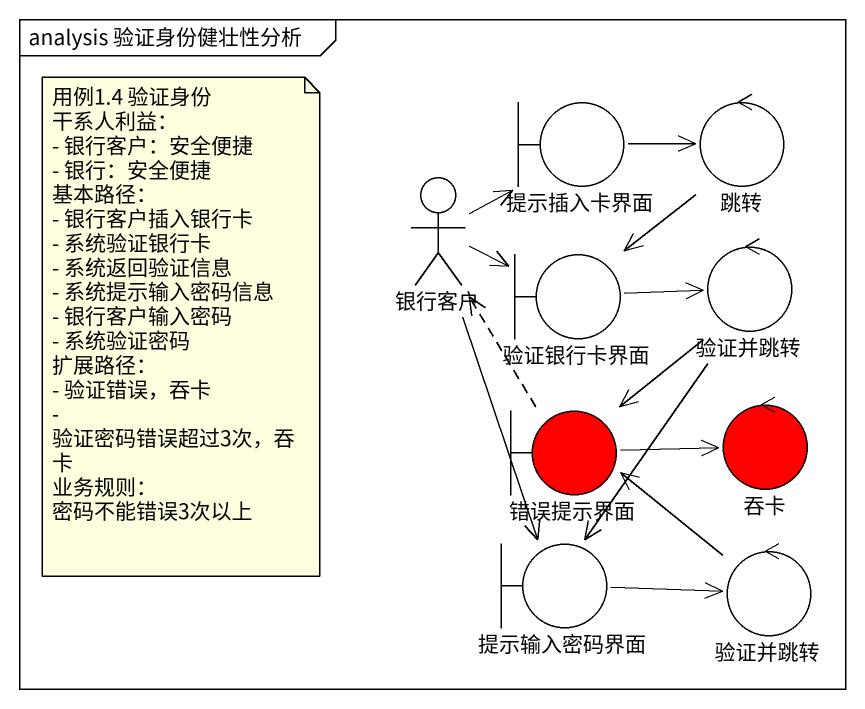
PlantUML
@startuml
mainframe analysis 验证身份健壮性分析
boundary 提示插入卡界面
control 跳转
actor 银行客户
control 验证并跳转
boundary 验证银行卡界面
boundary 错误提示界面 #FF0000
control 吞卡 #FF0000
boundary 提示输入密码界面
control "验证并跳转" as 验证并跳转_2
提示插入卡界面 -right-> 跳转
跳转 --> 验证银行卡界面
银行客户 -up-> 提示插入卡界面
银行客户 -right-> 验证银行卡界面
银行客户 --> 提示输入密码界面
验证并跳转 --> 错误提示界面
验证并跳转 --> 提示输入密码界面
验证银行卡界面 -right-> 验证并跳转
错误提示界面 .up.> 银行客户
错误提示界面 -right-> 吞卡
提示输入密码界面 -right-> 验证并跳转_2
验证并跳转_2 -up-> 错误提示界面
note as N1
  用例1.4 验证身份
  干系人利益：
  - 银行客户：安全便捷
  - 银行：安全便捷
  基本路径：
  - 银行客户插入银行卡
  - 系统验证银行卡
  - 系统返回验证信息
  - 系统提示输入密码信息
  - 银行客户输入密码
  - 系统验证密码
  扩展路径：
  - 验证错误，吞卡
  - 验证密码错误超过3次，吞卡
  业务规则：
  密码不能错误3次以上
end note
@enduml
